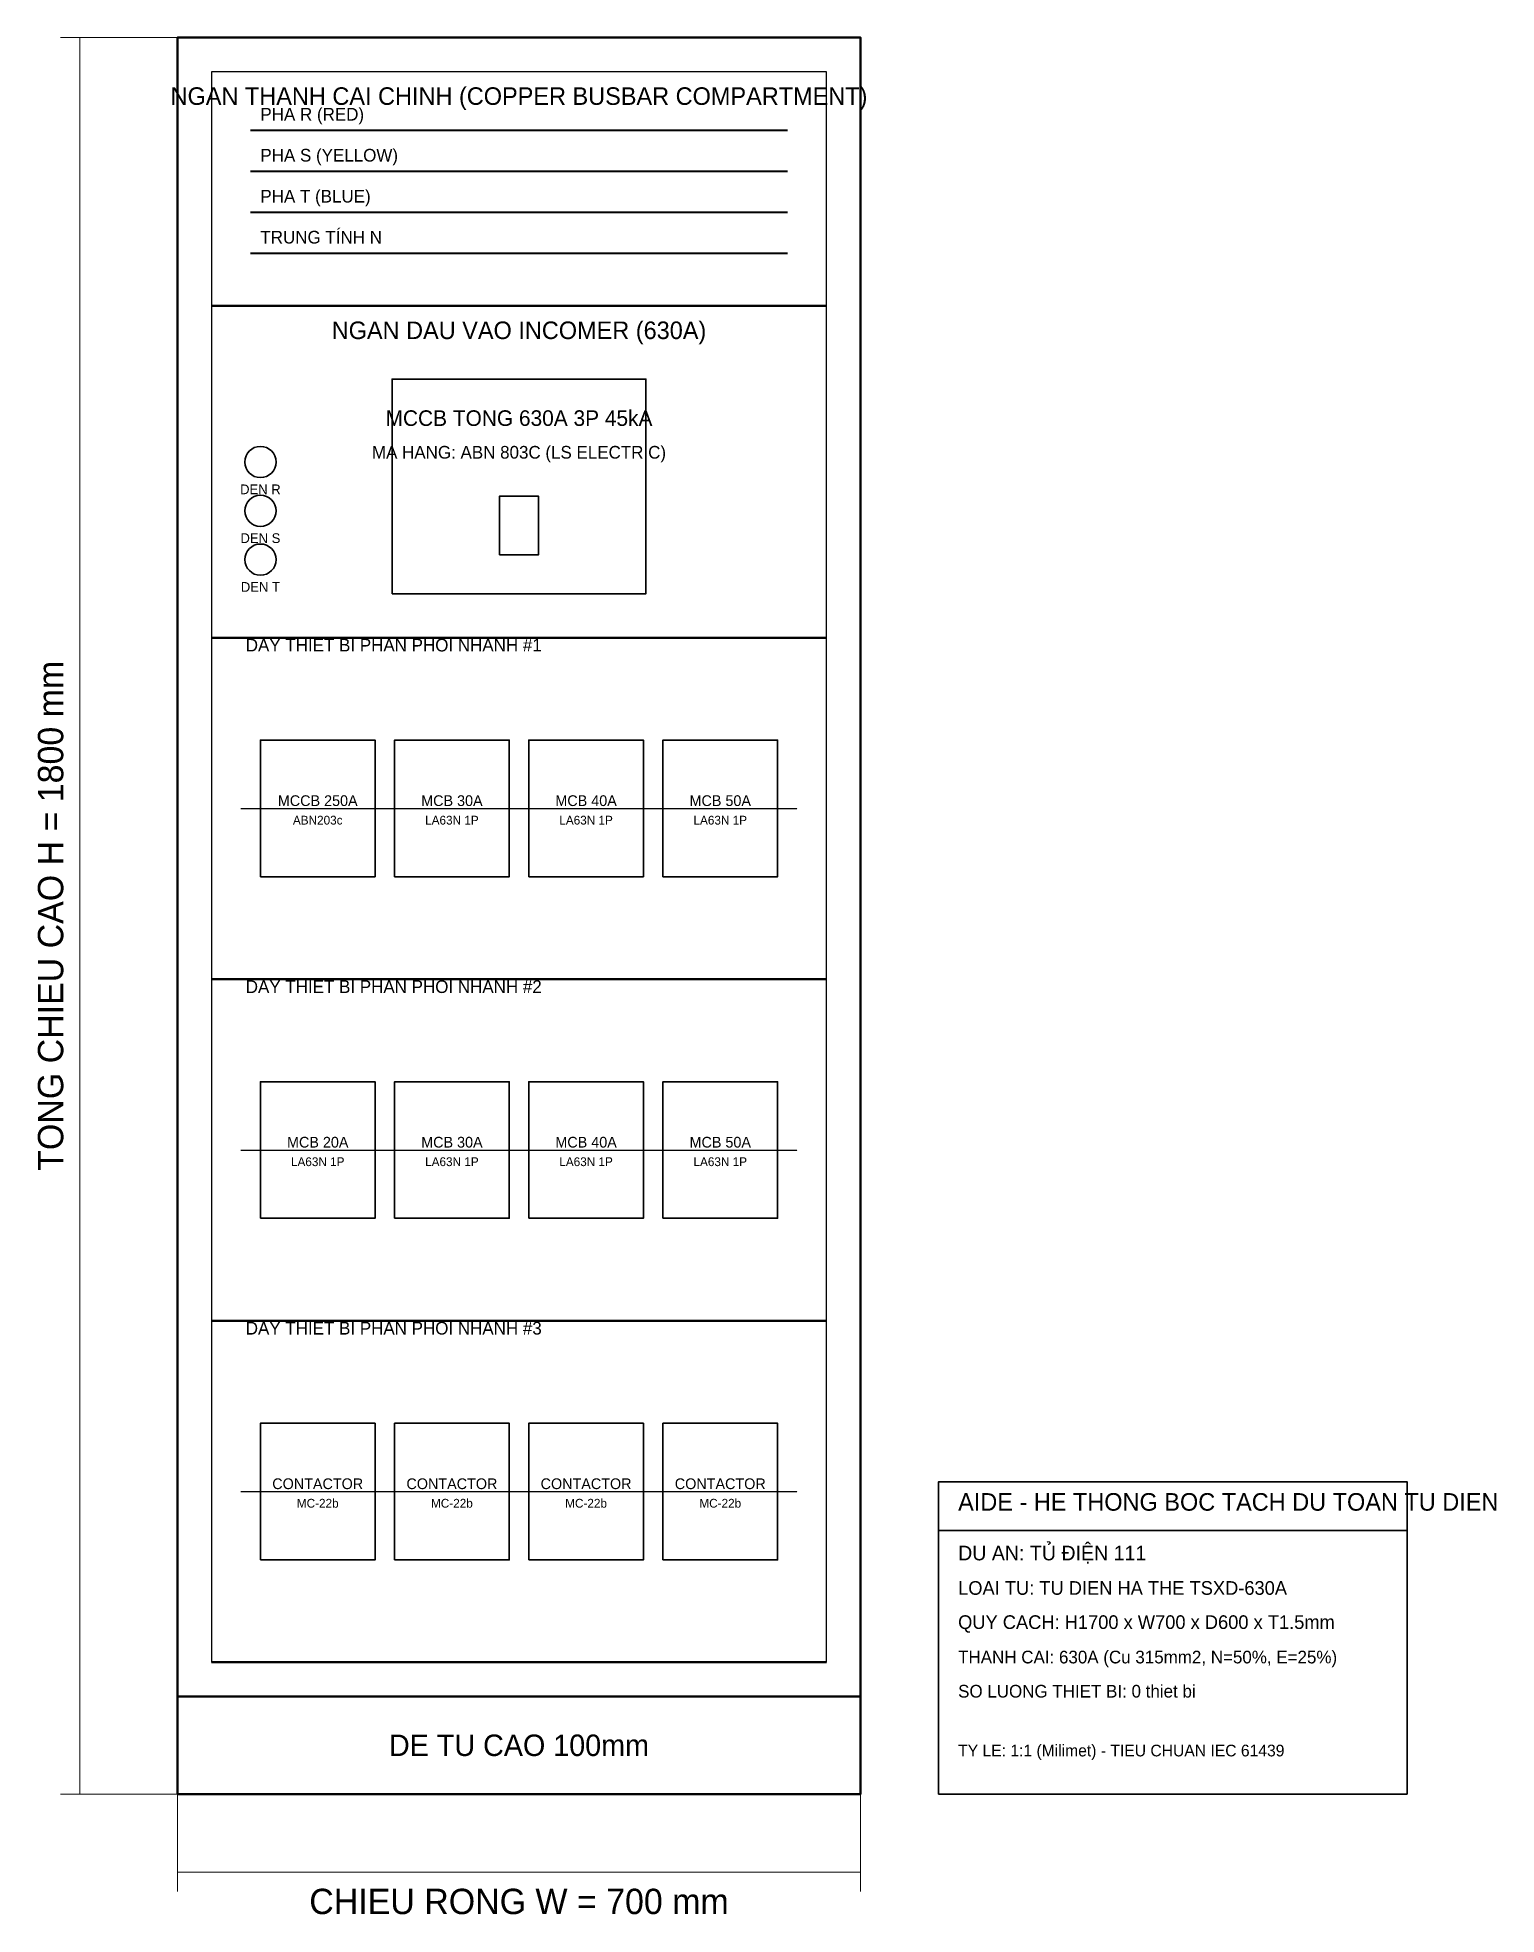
# Model space of a CAD drawing. Header units: metres. Extents: x -143 to 1352, y -123 to 1800.
import ezdxf
from ezdxf.enums import TextEntityAlignment as Align

# ---------------------------------------------------------------- set-up
doc = ezdxf.new("R2010")
doc.units = ezdxf.units.M
doc.linetypes.add('DASHED', pattern=[1.524, 1.27, -0.254])
for name, color, linetype, lineweight in [('0_BUSBAR', 1, 'Continuous', 40), ('0_DEVICES', 3, 'Continuous', 35), ('0_DIMENSIONS', 2, 'Continuous', 18), ('0_DOOR', 4, 'Continuous', 30), ('0_ENCLOSURE', 6, 'Continuous', 50), ('0_TEXT', 7, 'Continuous', 25), ('0_TITLEBLOCK', 5, 'Continuous', 35)]:
    doc.layers.add(name, color=color, linetype=linetype, lineweight=lineweight)

msp = doc.modelspace()

# ---------------------------------------------------------------- linework, layer by layer
at = {"layer": '0_BUSBAR', "color": 1}
msp.add_line((75, 1705), (625, 1705), dxfattribs=at)
at = {"layer": '0_BUSBAR', "color": 2}
msp.add_line((75, 1663), (625, 1663), dxfattribs=at)
at = {"layer": '0_BUSBAR', "color": 5}
msp.add_line((75, 1621), (625, 1621), dxfattribs=at)
at = {"layer": '0_BUSBAR', "color": 7}
msp.add_line((75, 1579), (625, 1579), dxfattribs=at)
at = {"layer": '0_DEVICES'}
for points in [[(220, 1230), (480, 1230), (480, 1450), (220, 1450), (220, 1230)], [(330, 1270), (370, 1270), (370, 1330), (330, 1330), (330, 1270)], [(85, 940), (202.5, 940), (202.5, 1080), (85, 1080), (85, 940)], [(222.5, 940), (340, 940), (340, 1080), (222.5, 1080), (222.5, 940)], [(360, 940), (477.5, 940), (477.5, 1080), (360, 1080), (360, 940)], [(497.5, 940), (615, 940), (615, 1080), (497.5, 1080), (497.5, 940)], [(85, 590), (202.5, 590), (202.5, 730), (85, 730), (85, 590)], [(222.5, 590), (340, 590), (340, 730), (222.5, 730), (222.5, 590)], [(360, 590), (477.5, 590), (477.5, 730), (360, 730), (360, 590)], [(497.5, 590), (615, 590), (615, 730), (497.5, 730), (497.5, 590)], [(85, 240), (202.5, 240), (202.5, 380), (85, 380), (85, 240)], [(222.5, 240), (340, 240), (340, 380), (222.5, 380), (222.5, 240)], [(360, 240), (477.5, 240), (477.5, 380), (360, 380), (360, 240)], [(497.5, 240), (615, 240), (615, 380), (497.5, 380), (497.5, 240)]]:
    msp.add_lwpolyline(points, close=True, dxfattribs=at)
at = {"layer": '0_DEVICES', "color": 1}
msp.add_circle((85, 1365), 16, dxfattribs=at)
at = {"layer": '0_DEVICES', "color": 2}
msp.add_circle((85, 1315), 16, dxfattribs=at)
at = {"layer": '0_DEVICES', "color": 3}
msp.add_circle((85, 1265), 16, dxfattribs=at)
at = {"layer": '0_DIMENSIONS'}
for p, q in [((-120, 1800), (20, 1800)), ((-100, 0), (-100, 1800)), ((0, -100), (0, 20)), ((700, -100), (700, 20)), ((-120, 0), (20, 0)), ((0, -80), (700, -80))]:
    msp.add_line(p, q, dxfattribs=at)
at = {"layer": '0_DOOR', "linetype": 'DASHED'}
for p, q in [((65, 1010), (635, 1010)), ((65, 660), (635, 660)), ((65, 310), (635, 310))]:
    msp.add_line(p, q, dxfattribs=at)
at = {"layer": '0_DOOR'}
msp.add_lwpolyline([(35, 135), (665, 135), (665, 1765), (35, 1765), (35, 135)], close=True, dxfattribs=at)
at = {"layer": '0_ENCLOSURE'}
for p, q in [((35, 1525), (665, 1525)), ((35, 1185), (665, 1185)), ((35, 835), (665, 835)), ((35, 485), (665, 485)), ((35, 135), (665, 135))]:
    msp.add_line(p, q, dxfattribs=at)
for points in [[(0, 100), (700, 100), (700, 1800), (0, 1800), (0, 100)], [(0, 0), (700, 0), (700, 100), (0, 100), (0, 0)]]:
    msp.add_lwpolyline(points, close=True, dxfattribs=at)
at = {"layer": '0_TITLEBLOCK'}
msp.add_line((780, 270), (1260, 270), dxfattribs=at)
msp.add_lwpolyline([(780, 0), (1260, 0), (1260, 320), (780, 320), (780, 0)], close=True, dxfattribs=at)

# ---------------------------------------------------------------- texts
at = {"layer": '0_DIMENSIONS'}
msp.add_text('TONG CHIEU CAO H = 1800 mm', height=26, rotation=90, dxfattribs=at).set_placement((-130, 900), align=Align.MIDDLE_CENTER)
msp.add_text('CHIEU RONG W = 700 mm', height=26, dxfattribs=at).set_placement((350, -110), align=Align.MIDDLE_CENTER)
at = {"layer": '0_TEXT'}
for s, height, p in [('NGAN THANH CAI CHINH (COPPER BUSBAR COMPARTMENT)', 18, (350, 1740)), ('NGAN DAU VAO INCOMER (630A)', 18, (350, 1500)), ('MCCB TONG 630A 3P 45kA', 16, (350, 1410)), ('MA HANG: ABN 803C (LS ELECTRIC)', 13, (350, 1375)), ('DEN R', 10, (85, 1337)), ('DEN S', 10, (85, 1287)), ('DEN T', 10, (85, 1237)), ('MCCB 250A', 11, (143.75, 1018)), ('MCB 30A', 11, (281.25, 1018)), ('MCB 40A', 11, (418.75, 1018)), ('MCB 50A', 11, (556.25, 1018)), ('ABN203c', 9, (143.75, 998)), ('LA63N 1P', 9, (281.25, 998)), ('LA63N 1P', 9, (418.75, 998)), ('LA63N 1P', 9, (556.25, 998)), ('MCB 20A', 11, (143.75, 668)), ('MCB 30A', 11, (281.25, 668)), ('MCB 40A', 11, (418.75, 668)), ('MCB 50A', 11, (556.25, 668)), ('LA63N 1P', 9, (143.75, 648)), ('LA63N 1P', 9, (281.25, 648)), ('LA63N 1P', 9, (418.75, 648)), ('LA63N 1P', 9, (556.25, 648)), ('CONTACTOR', 11, (143.75, 318)), ('CONTACTOR', 11, (281.25, 318)), ('CONTACTOR', 11, (418.75, 318)), ('CONTACTOR', 11, (556.25, 318)), ('MC-22b', 9, (143.75, 298)), ('MC-22b', 9, (281.25, 298)), ('MC-22b', 9, (418.75, 298)), ('MC-22b', 9, (556.25, 298)), ('DE TU CAO 100mm', 22, (350, 50))]:
    msp.add_text(s, height=height, dxfattribs=at).set_placement(p, align=Align.MIDDLE_CENTER)
for s, height, p in [('PHA R (RED)', 13, (85, 1711)), ('PHA S (YELLOW)', 13, (85, 1669)), ('PHA T (BLUE)', 13, (85, 1627)), ('TRUNG TÍNH N', 13, (85, 1585)), ('DAY THIET BI PHAN PHOI NHANH #1', 13, (70, 1167)), ('DAY THIET BI PHAN PHOI NHANH #2', 13, (70, 817)), ('DAY THIET BI PHAN PHOI NHANH #3', 13, (70, 467)), ('DU AN: TỦ ĐIỆN 111', 15, (800, 235)), ('LOAI TU: TU DIEN HA THE TSXD-630A', 14, (800, 200)), ('QUY CACH: H1700 x W700 x D600 x T1.5mm', 14, (800, 165)), ('THANH CAI: 630A (Cu 315mm2, N=50%, E=25%)', 13, (800, 130)), ('SO LUONG THIET BI: 0 thiet bi', 13, (800, 95)), ('TY LE: 1:1 (Milimet) - TIEU CHUAN IEC 61439', 12, (800, 35))]:
    msp.add_text(s, height=height, dxfattribs=at).set_placement(p, align=Align.BOTTOM_LEFT)
at = {"layer": '0_TITLEBLOCK'}
msp.add_text('AIDE - HE THONG BOC TACH DU TOAN TU DIEN', height=18, dxfattribs=at).set_placement((800, 285), align=Align.BOTTOM_LEFT)

doc.saveas('drawing.dxf')
